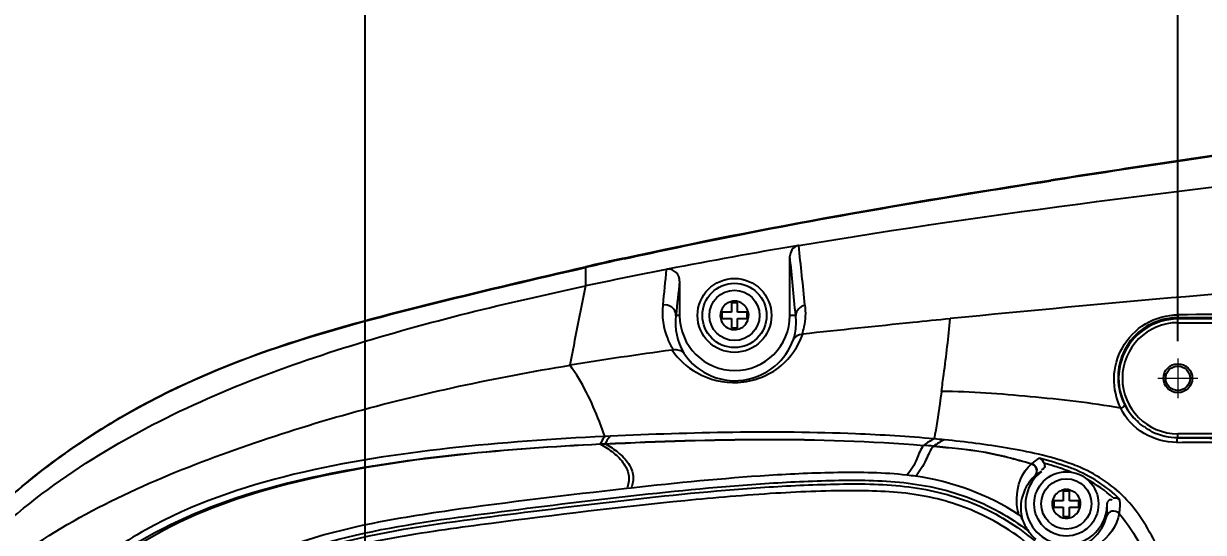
# Model space of a CAD drawing. Header units: millimetres. Extents: x 4086 to 8300, y 123 to 1549.
# Drawn here: x 6682.78 to 6730.68, y 1279.25 to 1299.9 of the extents above; entities that cross this region are included whole.
import ezdxf
from ezdxf import colors
from ezdxf.entities.mleader import LeaderData, LeaderLine
from ezdxf.math import Vec2, Vec3

# ---------------------------------------------------------------- set-up
doc = ezdxf.new("R2010")
doc.units = ezdxf.units.MM
doc.linetypes.add('CENTER2', pattern=[28.575, 19.05, -3.175, 3.175, -3.175])
doc.layers.add('中心线层', color=7, linetype='CENTER2', lineweight=0)
doc.layers.add('轮廓实线层', color=7, linetype='Continuous', lineweight=30)
doc.layers.add('尺寸标注', color=7, linetype='Continuous')
doc.styles.add('思源黑', font='SourceHanSansCN-Normal.ttf')
doc.dimstyles.new('尺寸标注_3_10比例', dxfattribs={"dimtxt": 7, "dimasz": 6, "dimexe": 2, "dimexo": 1.5, "dimgap": 1, "dimtad": 1, "dimdec": 1, "dimlfac": 3.333333, "dimdsep": 46, "dimtxsty": '思源黑', "dimcen": 0.09, "dimadec": 0, "dimazin": 0, "dimtp": 0.01, "dimtm": 0.01, "dimtfac": 1, "dimtdec": 1, "dimtofl": 0, "dimtmove": 0, "dimatfit": 3, "dimfxl": 0, "dimtolj": 1, "dimarcsym": 0})

# ---------------------------------------------------------------- blocks, each defined once
blk = doc.blocks.new('*D2672')
at = {"layer": 'Defpoints', "color": 0}
for p in [(6735.644, 1320.853), (6729.644, 1285.508), (6735.644, 1285.508)]:
    blk.add_point(p, dxfattribs=at)
at = {"layer": '轮廓实线层', "color": 0, "lineweight": -2}
for p, q in [((6729.644, 1287.008), (6729.644, 1322.853)), ((6735.644, 1287.008), (6735.644, 1322.853)), ((6723.644, 1320.853), (6717.644, 1320.853)), ((6741.644, 1320.853), (6759.273, 1320.853))]:
    blk.add_line(p, q, dxfattribs=at)
at = {"layer": '轮廓实线层', "color": 0}
for points in [[(6723.644, 1319.853), (6723.644, 1321.853), (6729.644, 1320.853)], [(6741.644, 1321.853), (6741.644, 1319.853), (6735.644, 1320.853)]]:
    blk.add_solid(points, dxfattribs=at)
at = {"layer": '轮廓实线层', "color": 0, "insert": (6753.458, 1325.479), "char_height": 7, "attachment_point": 5, "style": '思源黑'}
blk.add_mtext('\\A1;20', dxfattribs=at)
blk = doc.blocks.new('*D2673')
at = {"layer": 'Defpoints', "color": 0}
for p in [(6729.644, 1306.455), (6729.644, 1285.508), (6696.644, 1267.508)]:
    blk.add_point(p, dxfattribs=at)
at = {"layer": '轮廓实线层', "color": 0, "lineweight": -2}
for p, q in [((6696.644, 1269.008), (6696.644, 1308.455)), ((6729.644, 1287.008), (6729.644, 1308.455)), ((6702.644, 1306.455), (6723.644, 1306.455))]:
    blk.add_line(p, q, dxfattribs=at)
at = {"layer": '轮廓实线层', "color": 0}
for points in [[(6702.644, 1307.455), (6702.644, 1305.455), (6696.644, 1306.455)], [(6723.644, 1305.455), (6723.644, 1307.455), (6729.644, 1306.455)]]:
    blk.add_solid(points, dxfattribs=at)
at = {"layer": '轮廓实线层', "color": 0, "insert": (6713.144, 1311.081), "char_height": 7, "attachment_point": 5, "style": '思源黑'}
blk.add_mtext('\\A1;110', dxfattribs=at)
blk = doc.blocks.new('*D2675')
at = {"layer": 'Defpoints', "color": 0}
for p in [(6696.644, 1320.667), (6681.944, 1272.008), (6696.644, 1267.508)]:
    blk.add_point(p, dxfattribs=at)
at = {"layer": '轮廓实线层', "color": 0, "lineweight": -2}
for p, q in [((6681.944, 1273.508), (6681.944, 1322.667)), ((6696.644, 1269.008), (6696.644, 1322.667)), ((6681.944, 1320.667), (6664.151, 1320.667)), ((6687.944, 1320.667), (6690.644, 1320.667))]:
    blk.add_line(p, q, dxfattribs=at)
at = {"layer": '轮廓实线层', "color": 0}
for points in [[(6687.944, 1321.667), (6687.944, 1319.667), (6681.944, 1320.667)], [(6690.644, 1319.667), (6690.644, 1321.667), (6696.644, 1320.667)]]:
    blk.add_solid(points, dxfattribs=at)
at = {"layer": '轮廓实线层', "color": 0, "insert": (6670.048, 1325.293), "char_height": 7, "attachment_point": 5, "style": '思源黑'}
blk.add_mtext('\\A1;49', dxfattribs=at)

msp = doc.modelspace()

# ---------------------------------------------------------------- linework, layer by layer
for p, q in [((6713.894, 1288.058), (6713.894, 1290.461)), ((6705.593, 1290.001), (6705.593, 1289.253)), ((6709.418, 1289.449), (6709.418, 1288.058)), ((6711.517, 1288.568), (6711.517, 1288.185)), ((6711.772, 1288.568), (6711.517, 1288.568)), ((6711.772, 1288.185), (6711.772, 1288.568)), ((6709.418, 1288.058), (6709.269, 1288.058)), ((6711.134, 1288.185), (6711.134, 1287.93)), ((6711.517, 1288.185), (6711.134, 1288.185)), ((6712.154, 1288.185), (6711.772, 1288.185)), ((6712.154, 1287.93), (6712.154, 1288.185)), ((6714.129, 1288.058), (6713.894, 1288.058)), ((6729.644, 1287.763), (6729.644, 1287.968)), ((6735.644, 1287.952), (6729.644, 1287.968)), ((6711.134, 1287.93), (6711.517, 1287.93)), ((6711.517, 1287.93), (6711.517, 1287.548)), ((6711.517, 1287.548), (6711.772, 1287.548)), ((6711.772, 1287.548), (6711.772, 1287.93)), ((6711.772, 1287.93), (6712.154, 1287.93)), ((6735.644, 1287.913), (6729.644, 1287.913)), ((6729.644, 1287.763), (6735.644, 1287.763)), ((6706.593, 1283.155), (6706.384, 1283.145)), ((6729.644, 1283.093), (6729.644, 1283.253)), ((6735.644, 1283.253), (6729.644, 1283.253)), ((6706.195, 1282.84), (6706.4, 1282.85)), ((6706.206, 1282.83), (6706.411, 1282.84)), ((6729.644, 1283.103), (6735.644, 1283.103)), ((6707.448, 1281.05), (6707.271, 1281.03)), ((6724.988, 1280.918), (6724.988, 1280.535)), ((6725.243, 1280.918), (6724.988, 1280.918)), ((6725.243, 1280.535), (6725.243, 1280.918)), ((6724.606, 1280.535), (6724.606, 1280.28)), ((6724.988, 1280.535), (6724.606, 1280.535)), ((6724.606, 1280.28), (6724.988, 1280.28)), ((6724.988, 1280.28), (6724.988, 1279.898)), ((6725.626, 1280.535), (6725.243, 1280.535)), ((6725.243, 1279.898), (6725.243, 1280.28)), ((6725.243, 1280.28), (6725.626, 1280.28)), ((6725.626, 1280.28), (6725.626, 1280.535)), ((6724.988, 1279.898), (6725.243, 1279.898))]:
    msp.add_line(p, q)
for points in [[(6714.25, 1290.894), (6714.225, 1290.89), (6714.201, 1290.887), (6714.178, 1290.885)], [(6708.931, 1289.936), (6708.912, 1289.931), (6708.893, 1289.927), (6708.873, 1289.923)], [(6714.412, 1287.293), (6714.401, 1287.292), (6714.39, 1287.291), (6714.38, 1287.29)], [(6709.161, 1286.659), (6709.144, 1286.655), (6709.127, 1286.652), (6709.109, 1286.649)], [(6706.195, 1282.84), (6706.199, 1282.838), (6706.203, 1282.834), (6706.206, 1282.83)], [(6706.4, 1282.85), (6706.404, 1282.848), (6706.407, 1282.844), (6706.411, 1282.84)]]:
    msp.add_lwpolyline(points)
for centre, radius in [((6711.644, 1288.058), 1.5), ((6711.644, 1288.058), 1.305), ((6711.644, 1288.058), 1.02), ((6729.644, 1285.508), 0.585), ((6729.644, 1285.508), 0.495), ((6725.116, 1280.408), 1.305), ((6725.116, 1280.408), 1.02)]:
    msp.add_circle(centre, radius)
for centre, radius, start, end in [((6850.163, 478.797), 824.39, 97.439978, 98.456834), ((6855.404, 440.353), 863.163, 97.454496, 98.425642), ((6826.542, 638.448), 663.002, 98.466766, 98.855048), ((6813.343, 724.879), 575.544, 98.434028, 98.881298), ((6748.262, 1087.37), 206.349, 99.50761, 100.98834), ((6484.527, 1265.403), 231.133, 5.72823, 6.33181), ((6755.153, 1072.126), 223.472, 102.40073, 102.81329), ((6755.605, 1070.437), 225.188, 102.42059, 102.83177), ((6467.023, 1265.092), 248.17, 5.30974, 5.86736), ((6743.912, 1109.667), 183.629, 101.00057, 102.04495), ((6952.163, 1265.048), 244.558, 174.16209, 174.50255), ((6969.451, 1261.142), 261.571, 173.78615, 174.095), ((6798.657, 498.874), 792.925, 94.276239, 95.66362), ((6855.106, 1258.458), 152.653, 168.3618, 169.59134), ((6711.627, 1288.053), 0.594, 34.9713, 41.6162), ((6711.683, 1287.756), 2.433, 172.8713, 210.2401), ((6711.656, 1288.058), 2.238, 180.0051, 359.9949), ((6711.645, 1288.059), 0.578, 186.5397, 217.1117), ((6732.649, 636.978), 651.116, 89.735431, 90.263452), ((6711.645, 1288.063), 0.583, 247.9494, 256.1017), ((6711.646, 1288.055), 0.574, 295.1467, 309.0356), ((6729.644, 1285.508), 2.405, 90, 226.1162), ((6729.644, 1285.508), 2.255, 90, 270), ((6728.122, 1144.477), 143.44, 97.61708, 99.2901), ((6729.693, 1285.572), 2.486, 207.5261, 226.3268), ((6729.644, 1285.508), 2.405, 244.4137, 270), ((6714.531, 1225.173), 57.81, 84.84456, 85.24865), ((6714.758, 1227.445), 55.825, 84.4408, 84.867), ((6727.087, 1745.125), 462.226, 270.31169, 270.52752), ((6733.316, 1625.502), 342.429, 269.38563, 269.67381), ((6724.81, 1280.79), 1.669, 118.2127, 131.5495), ((6725.116, 1280.408), 1.658, 127.5432, 358.2138), ((6721.959, 1273.145), 9.186, 69.7773, 72.0848), ((6722.409, 1274.378), 7.874, 68.3941, 69.7452), ((6722.411, 1274.383), 8.017, 68.1623, 69.8075), ((6722.656, 1274.767), 7.736, 67.9314, 70.622), ((6717.22, 1268.777), 12.876, 82.0778, 83.6533), ((6725.098, 1280.403), 0.594, 34.9713, 41.6162), ((6724.962, 1280.244), 1.698, 174.4603, 195.6135), ((6725.117, 1280.409), 0.578, 186.5397, 217.1117), ((6725.19, 1280.201), 1.59, 349.8072, 5.5835), ((6725.117, 1280.413), 0.583, 247.9495, 256.1017), ((6725.117, 1280.405), 0.574, 295.1467, 309.0356), ((6725.116, 1280.408), 1.894, 199.1453, 215.5862), ((6725.123, 1280.412), 1.901, 215.5547, 229.319)]:
    msp.add_arc(centre, radius, start, end)
for points, knots in [([(6714.25, 1290.895), (6722.281, 1292.246), (6738.509, 1294.208), (6754.761, 1295.826), (6762.92, 1296.549)], [0, 0, 0, 0, 0.498581, 1, 1, 1, 1]), ([(6707.17, 1290.354), (6708.617, 1290.673), (6714.361, 1291.878), (6720.152, 1292.845), (6724.486, 1293.523)], [0, 0, 0, 0, 0.252433, 1, 1, 1, 1]), ([(6693.543, 1286.926), (6695.513, 1287.575), (6699.534, 1288.617), (6703.571, 1289.569), (6705.593, 1290.029)], [0, 0, 0, 0, 0.499963, 1, 1, 1, 1]), ([(6693.549, 1286.91), (6695.52, 1287.552), (6699.539, 1288.588), (6703.572, 1289.541), (6705.593, 1290.001)], [0, 0, 0, 0, 0.500126, 1, 1, 1, 1]), ([(6709.418, 1289.449), (6709.418, 1289.574), (6709.319, 1289.835), (6709.054, 1289.943), (6708.931, 1289.936)], [0, 0, 0, 0, 0.502947, 1, 1, 1, 1]), ([(6675.707, 1267.508), (6675.708, 1269.174), (6676.423, 1272.531), (6679.07, 1276.853), (6682.69, 1280.35), (6688.23, 1284.047), (6695.991, 1287.034), (6702.389, 1288.569), (6705.593, 1289.253)], [0, 0, 0, 0, 0.125843, 0.251845, 0.377673, 0.503108, 0.752592, 1, 1, 1, 1]), ([(6708.73, 1288.477), (6708.684, 1288.017), (6708.782, 1287.361), (6709.072, 1286.8), (6709.161, 1286.659)], [0, 0, 0, 0, 0.734721, 1, 1, 1, 1]), ([(6709.269, 1288.058), (6709.267, 1288.181), (6709.135, 1288.439), (6708.855, 1288.5), (6708.73, 1288.477)], [0, 0, 0, 0, 0.490639, 1, 1, 1, 1]), ([(6711.329, 1288.541), (6711.319, 1288.535), (6711.298, 1288.521), (6711.279, 1288.506), (6711.27, 1288.498)], [0, 0, 0, 0, 0.497104, 1, 1, 1, 1]), ([(6711.414, 1288.581), (6711.399, 1288.575), (6711.37, 1288.563), (6711.343, 1288.549), (6711.329, 1288.541)], [0, 0, 0, 0, 0.502353, 1, 1, 1, 1]), ([(6711.644, 1288.635), (6711.633, 1288.639), (6711.607, 1288.642), (6711.582, 1288.639), (6711.57, 1288.636)], [0, 0, 0, 0, 0.493074, 1, 1, 1, 1]), ([(6711.72, 1288.636), (6711.708, 1288.639), (6711.682, 1288.643), (6711.656, 1288.639), (6711.644, 1288.635)], [0, 0, 0, 0, 0.507426, 1, 1, 1, 1]), ([(6714.506, 1288.473), (6714.535, 1288.181), (6714.515, 1287.775), (6714.412, 1287.39), (6714.38, 1287.29)], [0, 0, 0, 0, 0.736045, 1, 1, 1, 1]), ([(6714.039, 1287.081), (6714.064, 1287.164), (6714.143, 1287.483), (6714.155, 1287.818), (6714.129, 1288.058)], [0, 0, 0, 0, 0.264252, 1, 1, 1, 1]), ([(6727.33, 1284.291), (6727.143, 1284.667), (6726.945, 1285.529), (6727.307, 1286.823), (6728.269, 1287.831), (6729.196, 1288.079), (6729.656, 1288.087)], [0, 0, 0, 0, 0.239775, 0.481588, 0.737941, 1, 1, 1, 1]), ([(6729.644, 1287.968), (6728.998, 1287.97), (6727.686, 1287.423), (6727.202, 1286.112), (6727.213, 1285.508)], [0, 0, 0, 0, 0.516521, 1, 1, 1, 1]), ([(6729.644, 1287.968), (6729.654, 1287.973), (6729.646, 1288.026), (6729.655, 1288.058), (6729.656, 1288.087)], [0, 0, 0, 0, 0.272446, 1, 1, 1, 1]), ([(6720.405, 1287.924), (6719.899, 1287.873), (6717.901, 1287.671), (6715.903, 1287.463), (6714.412, 1287.297)], [0, 0, 0, 0, 0.253032, 1, 1, 1, 1]), ([(6720.046, 1284.967), (6720.079, 1285.201), (6720.213, 1286.186), (6720.33, 1287.174), (6720.405, 1287.929)], [0, 0, 0, 0, 0.237412, 1, 1, 1, 1]), ([(6709.109, 1286.649), (6709.37, 1286.281), (6710.15, 1285.56), (6711.84, 1285.148), (6713.557, 1285.807), (6714.24, 1286.802), (6714.412, 1287.293)], [0, 0, 0, 0, 0.208208, 0.473325, 0.759963, 1, 1, 1, 1]), ([(6709.581, 1286.53), (6709.789, 1286.219), (6710.43, 1285.602), (6711.859, 1285.248), (6713.306, 1285.828), (6713.886, 1286.667), (6714.039, 1287.081)], [0, 0, 0, 0, 0.204705, 0.469463, 0.758951, 1, 1, 1, 1]), ([(6675.243, 1267.704), (6675.276, 1270.037), (6676.273, 1273.582), (6678.939, 1277.446), (6682.179, 1280.859), (6686.949, 1284.373), (6691.318, 1286.183), (6693.549, 1286.91)], [0, 0, 0, 0, 0.248985, 0.374189, 0.499474, 0.749637, 1, 1, 1, 1]), ([(6675.253, 1267.704), (6675.286, 1270.033), (6676.279, 1273.574), (6678.934, 1277.443), (6682.169, 1280.864), (6686.945, 1284.378), (6691.313, 1286.192), (6693.543, 1286.926)], [0, 0, 0, 0, 0.248549, 0.373835, 0.499191, 0.749513, 1, 1, 1, 1]), ([(6676.322, 1267.508), (6676.323, 1270.518), (6679.297, 1276.556), (6685.919, 1280.548), (6691.606, 1282.748), (6697.447, 1284.584), (6701.948, 1285.542), (6704.966, 1286.038)], [0, 0, 0, 0, 0.24735, 0.497293, 0.622909, 0.74862, 1, 1, 1, 1]), ([(6706.384, 1283.145), (6706.313, 1283.349), (6705.939, 1284.355), (6705.474, 1285.344), (6704.966, 1286.038)], [0, 0, 0, 0, 0.200506, 1, 1, 1, 1]), ([(6720.046, 1284.968), (6720.023, 1284.801), (6719.932, 1284.16), (6719.834, 1283.519), (6719.753, 1283.046)], [0, 0, 0, 0, 0.260049, 1, 1, 1, 1]), ([(6727.33, 1284.291), (6726.113, 1284.511), (6723.685, 1284.768), (6721.25, 1284.973), (6720.046, 1284.968)], [0, 0, 0, 0, 0.506707, 1, 1, 1, 1]), ([(6727.489, 1284.423), (6727.492, 1284.415), (6727.458, 1284.341), (6727.388, 1284.312), (6727.33, 1284.291)], [0, 0, 0, 0, 0.127444, 1, 1, 1, 1]), ([(6729.601, 1282.906), (6729.141, 1282.91), (6728.204, 1283.153), (6727.521, 1283.87), (6727.33, 1284.291)], [0, 0, 0, 0, 0.499024, 1, 1, 1, 1]), ([(6706.384, 1283.145), (6704.277, 1283.045), (6700.044, 1282.746), (6693.73, 1281.792), (6688.587, 1280.054), (6685.015, 1277.6), (6683.538, 1276.001), (6682.878, 1275.147)], [0, 0, 0, 0, 0.247002, 0.496323, 0.747269, 0.873577, 1, 1, 1, 1]), ([(6706.382, 1283.145), (6706.368, 1283.127), (6706.292, 1283.035), (6706.234, 1282.928), (6706.194, 1282.84)], [0, 0, 0, 0, 0.19079, 1, 1, 1, 1]), ([(6706.593, 1283.155), (6706.578, 1283.137), (6706.502, 1283.044), (6706.441, 1282.938), (6706.4, 1282.85)], [0, 0, 0, 0, 0.192745, 1, 1, 1, 1]), ([(6719.753, 1283.047), (6718.689, 1283.143), (6714.306, 1283.409), (6709.91, 1283.308), (6706.593, 1283.155)], [0, 0, 0, 0, 0.243327, 1, 1, 1, 1]), ([(6684.648, 1276.746), (6686.012, 1278.062), (6689.308, 1280.139), (6694.828, 1281.689), (6700.49, 1282.488), (6704.293, 1282.748), (6706.195, 1282.84)], [0, 0, 0, 0, 0.249245, 0.499267, 0.749594, 1, 1, 1, 1]), ([(6706.206, 1282.83), (6704.309, 1282.735), (6700.514, 1282.471), (6694.864, 1281.66), (6689.359, 1280.08), (6686.091, 1277.973), (6684.74, 1276.648)], [0, 0, 0, 0, 0.250272, 0.500617, 0.750816, 1, 1, 1, 1]), ([(6706.207, 1282.83), (6706.389, 1282.729), (6706.74, 1282.498), (6707.169, 1282.077), (6707.405, 1281.545), (6707.334, 1281.186), (6707.272, 1281.03)], [0, 0, 0, 0, 0.273107, 0.546199, 0.779526, 1, 1, 1, 1]), ([(6706.411, 1282.84), (6706.59, 1282.74), (6706.934, 1282.509), (6707.355, 1282.09), (6707.584, 1281.561), (6707.511, 1281.205), (6707.449, 1281.05)], [0, 0, 0, 0, 0.271758, 0.544367, 0.778193, 1, 1, 1, 1]), ([(6719.317, 1282.781), (6719.184, 1282.628), (6719.054, 1282.167), (6718.809, 1281.772), (6718.643, 1281.574)], [0, 0, 0, 0, 0.440844, 1, 1, 1, 1]), ([(6719.723, 1282.746), (6719.577, 1282.595), (6719.416, 1282.132), (6719.164, 1281.731), (6718.994, 1281.53)], [0, 0, 0, 0, 0.444185, 1, 1, 1, 1]), ([(6723.701, 1282.032), (6723.053, 1282.218), (6721.744, 1282.57), (6720.395, 1282.685), (6719.723, 1282.746)], [0, 0, 0, 0, 0.499825, 1, 1, 1, 1]), ([(6719.726, 1282.749), (6720.398, 1282.688), (6721.746, 1282.573), (6723.055, 1282.224), (6723.703, 1282.04)], [0, 0, 0, 0, 0.500174, 1, 1, 1, 1]), ([(6725.223, 1282.065), (6724.413, 1282.35), (6722.723, 1282.708), (6721.021, 1282.924), (6720.166, 1283.008)], [0, 0, 0, 0, 0.499934, 1, 1, 1, 1]), ([(6729.644, 1283.093), (6729.636, 1283.092), (6729.593, 1283.03), (6729.598, 1282.963), (6729.601, 1282.906)], [0, 0, 0, 0, 0.124595, 1, 1, 1, 1]), ([(6723.189, 1279.967), (6723.126, 1280.176), (6723.027, 1280.902), (6723.311, 1281.7), (6723.701, 1282.032)], [0, 0, 0, 0, 0.299096, 1, 1, 1, 1]), ([(6723.701, 1282.032), (6723.721, 1282.025), (6723.76, 1282.008), (6723.794, 1281.982), (6723.811, 1281.968)], [0, 0, 0, 0, 0.47695, 1, 1, 1, 1]), ([(6723.818, 1281.974), (6723.801, 1281.989), (6723.765, 1282.015), (6723.724, 1282.033), (6723.703, 1282.039)], [0, 0, 0, 0, 0.51959, 1, 1, 1, 1]), ([(6723.818, 1281.974), (6723.849, 1281.946), (6723.939, 1281.823), (6723.916, 1281.634), (6723.845, 1281.554)], [0, 0, 0, 0, 0.279987, 1, 1, 1, 1]), ([(6724.21, 1282.056), (6724.228, 1282.002), (6724.266, 1281.887), (6724.157, 1281.793), (6724.106, 1281.793)], [0, 0, 0, 0, 0.524351, 1, 1, 1, 1]), ([(6730.149, 1274.356), (6730.008, 1275.113), (6729.663, 1276.619), (6728.834, 1278.777), (6727.611, 1280.78), (6726.273, 1281.648), (6725.563, 1281.936)], [0, 0, 0, 0, 0.250441, 0.500768, 0.75076, 1, 1, 1, 1]), ([(6685.347, 1267.508), (6685.347, 1268.45), (6685.575, 1270.349), (6687.073, 1273.831), (6690.474, 1277.357), (6695.899, 1279.25), (6701.481, 1280.018), (6707.082, 1280.713), (6711.763, 1281.194), (6715.522, 1281.38), (6718.351, 1281.382), (6721.155, 1280.821), (6722.827, 1279.878), (6723.576, 1279.306)], [0, 0, 0, 0, 0.062626, 0.125247, 0.249634, 0.374441, 0.499517, 0.62455, 0.749605, 0.81216, 0.874763, 0.93738, 1, 1, 1, 1]), ([(6685.497, 1267.508), (6685.497, 1268.446), (6685.727, 1270.337), (6687.234, 1273.802), (6690.658, 1277.299), (6696.111, 1279.14), (6701.727, 1279.896), (6707.376, 1280.598), (6712.1, 1281.072), (6715.885, 1281.239), (6718.723, 1281.209), (6721.494, 1280.519), (6723.116, 1279.512), (6723.832, 1278.908)], [0, 0, 0, 0, 0.062217, 0.12441, 0.248153, 0.372814, 0.498493, 0.624411, 0.750253, 0.813111, 0.875751, 0.937883, 1, 1, 1, 1]), ([(6718.643, 1281.574), (6717.714, 1281.677), (6715.838, 1281.705), (6712.102, 1281.535), (6709.307, 1281.257), (6707.448, 1281.05)], [0, 0, 0, 0, 0.249897, 0.499945, 1, 1, 1, 1]), ([(6723.845, 1281.554), (6723.761, 1281.477), (6723.47, 1281.155), (6723.303, 1280.725), (6723.272, 1280.408)], [0, 0, 0, 0, 0.262661, 1, 1, 1, 1]), ([(6707.271, 1281.03), (6704.874, 1280.76), (6701.28, 1280.34), (6696.512, 1279.592), (6693.014, 1278.626), (6689.772, 1276.934), (6687.18, 1274.349), (6685.407, 1271.141), (6685.033, 1268.71), (6685.033, 1267.508)], [0, 0, 0, 0, 0.250394, 0.375562, 0.500659, 0.625598, 0.750473, 0.875241, 1, 1, 1, 1]), ([(6727.194, 1267.508), (6727.194, 1268.816), (6727.093, 1270.858), (6726.653, 1273.538), (6725.942, 1275.981), (6724.332, 1278.348), (6721.854, 1280.036), (6719.228, 1280.865), (6716.383, 1280.981), (6713.169, 1280.856), (6708.23, 1280.431), (6703.125, 1279.8), (6698.062, 1279.122), (6694.547, 1278.347), (6691.338, 1277.045), (6688.575, 1274.877), (6686.357, 1271.704), (6685.772, 1268.971), (6685.772, 1267.508)], [0, 0, 0, 0, 0.069199, 0.107696, 0.143473, 0.203115, 0.254552, 0.299265, 0.346875, 0.404226, 0.469471, 0.60886, 0.67622, 0.739471, 0.798812, 0.857706, 0.922641, 1, 1, 1, 1]), ([(6724.801, 1280.891), (6724.79, 1280.885), (6724.77, 1280.871), (6724.751, 1280.856), (6724.742, 1280.848)], [0, 0, 0, 0, 0.497104, 1, 1, 1, 1]), ([(6724.885, 1280.931), (6724.871, 1280.925), (6724.842, 1280.913), (6724.814, 1280.899), (6724.801, 1280.891)], [0, 0, 0, 0, 0.502353, 1, 1, 1, 1]), ([(6725.116, 1280.985), (6725.104, 1280.989), (6725.079, 1280.992), (6725.054, 1280.989), (6725.042, 1280.986)], [0, 0, 0, 0, 0.493074, 1, 1, 1, 1]), ([(6725.192, 1280.986), (6725.179, 1280.989), (6725.154, 1280.993), (6725.128, 1280.989), (6725.116, 1280.985)], [0, 0, 0, 0, 0.507427, 1, 1, 1, 1]), ([(6726.773, 1280.356), (6726.775, 1280.419), (6726.778, 1280.554), (6726.931, 1280.602), (6726.981, 1280.578)], [0, 0, 0, 0, 0.531683, 1, 1, 1, 1]), ([(6730.167, 1274.255), (6730.709, 1275.223), (6732.028, 1277.203), (6733.204, 1279.268), (6733.882, 1280.336)], [0, 0, 0, 0, 0.467257, 1, 1, 1, 1]), ([(6724.787, 1278.543), (6725.199, 1278.493), (6726.112, 1278.711), (6726.652, 1279.491), (6726.755, 1279.92)], [0, 0, 0, 0, 0.484345, 1, 1, 1, 1]), ([(6727.255, 1280.026), (6727.189, 1279.517), (6726.515, 1278.605), (6725.468, 1278.365), (6724.996, 1278.431)], [0, 0, 0, 0, 0.518754, 1, 1, 1, 1]), ([(6727.255, 1280.025), (6727.191, 1280.102), (6726.959, 1280.161), (6726.783, 1280.01), (6726.755, 1279.92)], [0, 0, 0, 0, 0.513287, 1, 1, 1, 1]), ([(6727.266, 1280.014), (6727.934, 1279.212), (6728.888, 1277.295), (6729.396, 1275.264), (6729.583, 1274.234)], [0, 0, 0, 0, 0.499262, 1, 1, 1, 1])]:
    msp.add_open_spline(points, degree=3, knots=knots)
for points in [[(6707.163, 1290.384), (6712.895, 1291.644), (6718.684, 1292.643), (6724.483, 1293.547)], [(6714.178, 1290.885), (6714.018, 1290.827), (6713.894, 1290.631), (6713.894, 1290.461)], [(6711.27, 1288.498), (6711.132, 1288.381), (6711.05, 1288.173), (6711.071, 1287.993)], [(6711.57, 1288.636), (6711.516, 1288.624), (6711.465, 1288.601), (6711.414, 1288.581)], [(6712.071, 1288.447), (6711.983, 1288.546), (6711.849, 1288.605), (6711.72, 1288.636)], [(6714.506, 1288.473), (6714.322, 1288.442), (6714.131, 1288.245), (6714.129, 1288.058)], [(6712.007, 1287.609), (6712.158, 1287.731), (6712.245, 1287.961), (6712.213, 1288.152)], [(6712.213, 1288.152), (6712.199, 1288.238), (6712.163, 1288.322), (6712.114, 1288.393)], [(6711.184, 1287.71), (6711.246, 1287.628), (6711.332, 1287.562), (6711.427, 1287.523)], [(6711.505, 1287.498), (6711.551, 1287.487), (6711.598, 1287.481), (6711.644, 1287.481)], [(6711.644, 1287.481), (6711.728, 1287.481), (6711.814, 1287.5), (6711.89, 1287.536)], [(6714.38, 1287.29), (6714.246, 1287.284), (6714.092, 1287.203), (6714.039, 1287.081)], [(6709.161, 1286.659), (6709.303, 1286.694), (6709.491, 1286.646), (6709.581, 1286.53)], [(6727.213, 1285.508), (6727.22, 1285.135), (6727.317, 1284.754), (6727.489, 1284.423)], [(6728.272, 1283.534), (6728.169, 1283.605), (6728.062, 1283.68), (6727.99, 1283.783)], [(6728.605, 1283.338), (6728.49, 1283.394), (6728.372, 1283.453), (6728.282, 1283.543)], [(6728.605, 1283.338), (6728.925, 1283.183), (6729.288, 1283.097), (6729.644, 1283.093)], [(6706.4, 1282.85), (6710.702, 1283.054), (6715.028, 1283.141), (6719.32, 1282.784)], [(6706.411, 1282.84), (6710.708, 1283.048), (6715.03, 1283.137), (6719.318, 1282.783)], [(6719.753, 1283.046), (6719.601, 1282.973), (6719.448, 1282.894), (6719.32, 1282.784)], [(6720.166, 1283.008), (6720.011, 1282.937), (6719.856, 1282.858), (6719.726, 1282.749)], [(6724.021, 1282.261), (6724.109, 1282.23), (6724.181, 1282.144), (6724.21, 1282.056)], [(6725.178, 1281.907), (6724.8, 1282.047), (6724.411, 1282.159), (6724.021, 1282.261)], [(6723.811, 1281.968), (6723.914, 1281.875), (6723.937, 1281.657), (6723.845, 1281.554)], [(6724.105, 1281.722), (6724.013, 1281.675), (6723.925, 1281.619), (6723.845, 1281.554)], [(6724.785, 1281.886), (6724.595, 1281.947), (6724.403, 1282.003), (6724.21, 1282.056)], [(6727.282, 1280.592), (6726.759, 1281.132), (6726.091, 1281.545), (6725.393, 1281.825)], [(6723.189, 1279.967), (6721.941, 1280.785), (6720.472, 1281.324), (6718.994, 1281.53)], [(6727.015, 1280.648), (6726.703, 1280.941), (6726.348, 1281.191), (6725.971, 1281.393)], [(6724.742, 1280.848), (6724.603, 1280.731), (6724.522, 1280.523), (6724.542, 1280.343)], [(6725.042, 1280.986), (6724.988, 1280.974), (6724.937, 1280.951), (6724.885, 1280.931)], [(6725.542, 1280.797), (6725.454, 1280.896), (6725.321, 1280.955), (6725.192, 1280.986)], [(6725.479, 1279.959), (6725.629, 1280.081), (6725.717, 1280.311), (6725.685, 1280.502)], [(6725.685, 1280.502), (6725.671, 1280.588), (6725.635, 1280.672), (6725.585, 1280.743)], [(6727.015, 1280.648), (6727.093, 1280.663), (6727.233, 1280.66), (6727.245, 1280.581)], [(6727.266, 1280.014), (6727.302, 1280.203), (6727.307, 1280.401), (6727.282, 1280.592)], [(6723.189, 1279.967), (6723.246, 1279.93), (6723.311, 1279.86), (6723.297, 1279.793)], [(6724.656, 1280.06), (6724.717, 1279.978), (6724.804, 1279.912), (6724.898, 1279.873)], [(6724.977, 1279.848), (6725.022, 1279.837), (6725.069, 1279.831), (6725.116, 1279.831)], [(6725.116, 1279.831), (6725.2, 1279.831), (6725.285, 1279.85), (6725.361, 1279.886)]]:
    msp.add_open_spline(points, degree=3)
at = {"layer": '中心线层'}
for p, q in [((6729.644, 1286.312), (6729.644, 1284.704)), ((6728.836, 1285.508), (6730.452, 1285.508))]:
    msp.add_line(p, q, dxfattribs=at)

# ---------------------------------------------------------------- dimensions: what is measured, and where the dimension line sits
at = {"layer": '轮廓实线层'}
for base, p1, p2, picture, middle in [((6696.644, 1320.667), (6681.944, 1272.008), (6696.644, 1267.508), '*D2675', (6670.048, 1320.667)), ((6735.644, 1320.853), (6729.644, 1285.508), (6735.644, 1285.508), '*D2672', (6753.458, 1320.853))]:
    dim = msp.add_linear_dim(base=base, p1=p1, p2=p2, dimstyle='尺寸标注_3_10比例', dxfattribs=at)
    dim.commit()
    dim.dimension.update_dxf_attribs({"geometry": picture, "text_midpoint": middle, "dimtype": 160})
dim = msp.add_linear_dim(base=(6729.644, 1306.455), p1=(6696.644, 1267.508), p2=(6729.644, 1285.508), dimstyle='尺寸标注_3_10比例', dxfattribs=at)
dim.commit()
dim.dimension.update_dxf_attribs({"geometry": '*D2673', "text_midpoint": (6713.144, 1311.081)})

# ---------------------------------------------------------------- leaders
at = {"layer": '尺寸标注'}
ml = msp.add_multileader_mtext('Standard', dxfattribs=at)
ml.set_content('{\\A1;\\C256;φ6 {\\H0.7x;\\S+0.018^  0;}\\C7;Penetration (locating hole\\C0;）}', style='思源黑')
ml.set_leader_properties()
ml.build(insert=Vec2(0, 0))
ml.multileader.update_dxf_attribs({"text_left_attachment_type": 5, "text_right_attachment_type": 5, "dogleg_length": 1, "arrow_head_size": 6})
ctx = ml.context
ctx.base_point, ctx.char_height, ctx.arrow_head_size, ctx.plane_origin = Vec3(6736.495, 1336.882), 7, 6, Vec3(6906.337, 1289.498)
ctx.left_attachment, ctx.right_attachment, ctx.text_align_type = 5, 5, 2
notes = []
notes.append((ctx, [(0, (1, 1, 0), (6893.424, 1336.882), (-1, 0), 1, [(0, [(6906.337, 1289.498)], 0, [])])]))
ctx.mtext.insert, ctx.mtext.alignment, ctx.mtext.flow_direction = Vec3(6890.424, 1351.069), 3, 5
for ctx, leaders in notes:
    for number, flags, end, landing, length, lines in leaders:
        leader = LeaderData()
        leader.index, (leader.has_last_leader_line, leader.has_dogleg_vector, leader.attachment_direction) = number, flags
        leader.last_leader_point, leader.dogleg_vector, leader.dogleg_length = Vec3(end), Vec3(landing), length
        for number, points, colour, breaks in lines:
            line = LeaderLine()
            line.index, line.vertices, line.color, line.breaks = number, Vec3.list(points), colors.encode_raw_color(colour), breaks
            leader.lines.append(line)
        ctx.leaders.append(leader)

doc.saveas('drawing.dxf')
